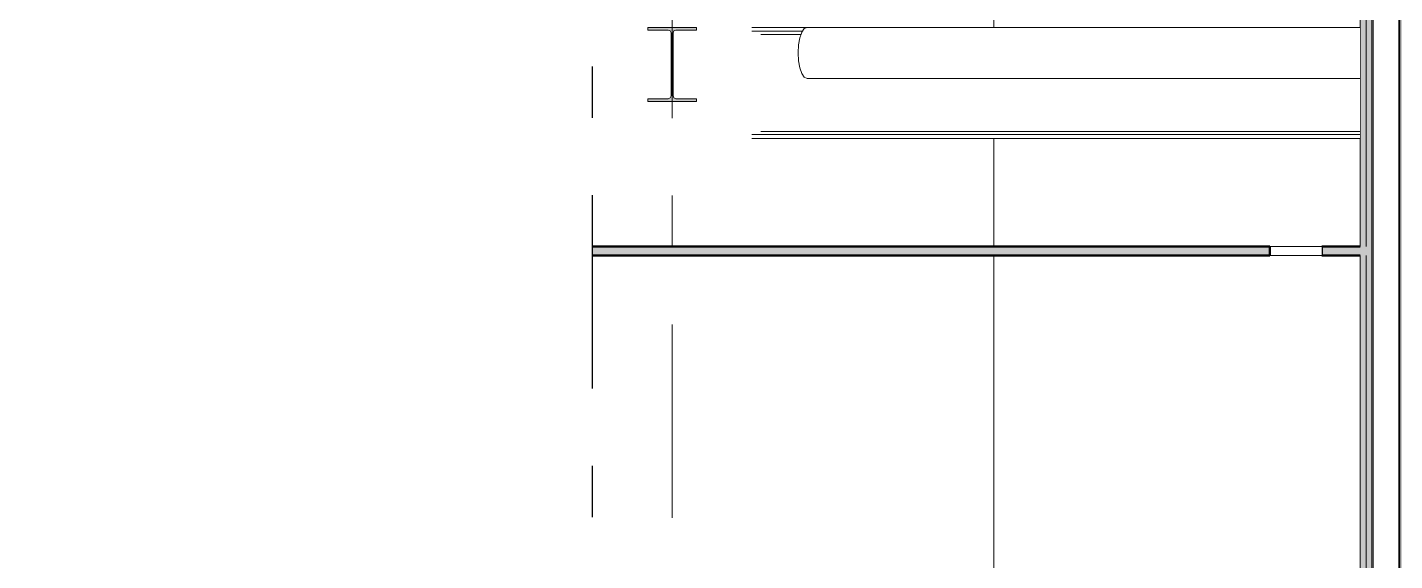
# Model space of a CAD drawing. Header units: millimetres. Extents: x -48147 to 1428745, y -495156 to 18123.
# Drawn here: x 1366710 to 1370450, y -475609 to -474149 of the extents above; entities that cross this region are included whole.
import ezdxf
from ezdxf.enums import TextEntityAlignment as Align

# ---------------------------------------------------------------- set-up
doc = ezdxf.new("R2010")
doc.units = ezdxf.units.MM
doc.header["$MEASUREMENT"] = 0
doc.linetypes.add('Double Dashed', pattern=[1093.611073, 529.166651, -211.666656, 141.111112, -211.666656])
doc.linetypes.add('Wipeout_Contour', pattern=[1000, 0, -1000])
for name, color, linetype in [('A-95-P_Drawing', 7, 'Continuous'), ('New_A-15-MG_Structural_Grid_Phase_2', 7, 'Continuous'), ('New_A-20-M_Ceiling', 7, 'Continuous'), ('New_A-25-M_Wall_Ext', 7, 'Continuous'), ('New_A-25-M_Wall_Int', 7, 'Continuous'), ('S-280-M_STRUCT_FRAME.IFC Import', 7, 'Continuous')]:
    doc.layers.add(name, color=color, linetype=linetype)
for name, color, linetype, lineweight in [('A-95-P_Drawing_Pen_No__194', 7, 'Continuous', 25), ('New_A-20-M_Ceiling_Pen_No__89', 8, 'Continuous', 20), ('New_A-25-M_Wall_Ext_Pen_No__1', 7, 'Continuous', 13), ('New_A-25-M_Wall_Int_Pen_No__1', 7, 'Continuous', 13), ('New_A-25-M_Wall_Int_Pen_No__87', 8, 'Continuous', 20), ('S-280-M_STRUCT_FRAME.IFC Import_Pen_No__1', 7, 'Continuous', 13), ('S-280-M_STRUCT_FRAME.IFC Import_Pen_No__160', 5, 'Continuous', 200), ('S-280-M_STRUCT_FRAME.IFC Import_Pen_No__90', 8, 'Continuous', 20)]:
    doc.layers.add(name, color=color, linetype=linetype, lineweight=lineweight)
for name, color, linetype, lineweight, true_color in [('New_A-15-MG_Structural_Grid_Phase_2_Pen_No__222', 7, 'Continuous', 13, 0x65af33), ('New_A-20-M_Ceiling_Pen_No__107', 7, 'Continuous', 15, 0xa6a6a6), ('New_A-20-M_Ceiling_Pen_No__29', 7, 'Continuous', 50, 0x2a2a2a), ('New_A-25-M_Wall_Ext_Pen_No__107', 7, 'Continuous', 15, 0xa6a6a6), ('New_A-25-M_Wall_Int_Pen_No__107', 7, 'Continuous', 15, 0xa6a6a6)]:
    doc.layers.add(name, color=color, linetype=linetype, lineweight=lineweight, true_color=true_color)
doc.styles.add('GENERATED_STYLE_2', font='')
doc.styles.get('GENERATED_STYLE_2').set_extended_font_data('Swis721 BT')

# ---------------------------------------------------------------- blocks, each defined once
blk = doc.blocks.new('Section Elem_29_2', base_point=(1341556.5, -489899))
at = {"color": 254, "linetype": 'Wipeout_Contour', "lineweight": 0, "ltscale": 20298232.91475877}
blk.add_wipeout([(1369353.4, -474149), (1370355.6, -474149), (1370355.6, -474025.1), (1370330.5, -474025.4), (1370328.3, -474024.5), (1370327.3, -474022.3), (1370327.1, -474004.5), (1370328.7, -474004.4), (1370328.9, -474022.2), (1370329.4, -474023.4), (1370330.5, -474023.8), (1370355.6, -474023.5), (1370355.6, -473883.1), (1369353.4, -473895.7)], dxfattribs=at).dxf.layer = 'New_A-25-M_Wall_Int'
at = {"color": 254, "linetype": 'Wipeout_Contour', "lineweight": 0, "ltscale": 11579072.75312794}
blk.add_wipeout([(1367170.9, -474453.4), (1367170.9, -474672.2), (1367281.8, -474672.2), (1367281.8, -474693.5), (1367170.9, -474693.5), (1367170.9, -474749), (1367760.4, -474749), (1367760.4, -474453.4)], dxfattribs=at).dxf.layer = 'New_A-25-M_Wall_Int'
at = {"color": 254, "linetype": 'Wipeout_Contour', "lineweight": 0, "ltscale": 5798962.299653733}
blk.add_wipeout([(1370355.6, -474453.4), (1369353.4, -474453.4), (1369353.4, -474749), (1370355.6, -474749)], dxfattribs=at).dxf.layer = 'New_A-25-M_Wall_Int'
at = {"color": 254, "linetype": 'Wipeout_Contour', "lineweight": 0, "ltscale": 8687346.161353596}
blk.add_wipeout([(1367170.9, -477749), (1367239.5, -477749), (1367239.5, -475649), (1367760.4, -475649), (1367760.4, -474774), (1367170.9, -474774)], dxfattribs=at).dxf.layer = 'New_A-25-M_Wall_Int'
at = {"color": 254, "linetype": 'Wipeout_Contour', "lineweight": 0, "ltscale": 8701515.655438898}
blk.add_wipeout([(1370355.6, -474774), (1369353.4, -474774), (1369353.4, -477749), (1369963.3, -477749), (1369963.3, -475649), (1370355.6, -475649)], dxfattribs=at).dxf.layer = 'New_A-25-M_Wall_Int'
blk = doc.blocks.new('Section Elem_41_2', base_point=(1341556.5, -489899))
at = {"layer": 'New_A-25-M_Wall_Int_Pen_No__107', "linetype": 'Continuous'}
for points in [[(1370355.6, -473883.1), (1370355.6, -474749), (1370372, -474749), (1370372, -473882.9)], [(1370372, -474774), (1370355.6, -474774), (1370355.6, -477749), (1370372, -477749)]]:
    blk.add_hatch(color=256, dxfattribs=at).paths.add_polyline_path(points)
at = {"layer": 'New_A-25-M_Wall_Int_Pen_No__107', "linetype": 'Continuous', "lineweight": 0, "true_color": 0x535353}
blk.add_hatch(color=251, dxfattribs=at).paths.add_polyline_path([(1370461.4, -477749), (1370464.7, -477749), (1370464.7, -473881.7), (1370461.4, -473881.8)])
at = {"layer": 'New_A-25-M_Wall_Int_Pen_No__1', "linetype": 'Continuous'}
for p, q in [((1370355.6, -473883.1), (1370355.6, -474749)), ((1370372, -473882.9), (1370372, -474749)), ((1370355.6, -474774), (1370355.6, -477749)), ((1370372, -474774), (1370372, -477749))]:
    blk.add_line(p, q, dxfattribs=at)
at = {"color": 254, "linetype": 'Wipeout_Contour', "lineweight": 0, "ltscale": 47879649.67963446}
blk.add_wipeout([(1371536, -473868.3), (1370497.4, -473881.3), (1370497.4, -474749), (1371536, -474749), (1371536, -474453.4), (1371286.7, -474453.4), (1371286.7, -474442.7), (1371308.1, -474442.7), (1371310.9, -474440), (1371312, -474433.8), (1371312, -474288.7), (1370915.6, -474288.7), (1370907, -474285.2), (1370899.2, -474275.3), (1370893.1, -474259.9), (1370889.1, -474240.4), (1370887.7, -474218.8), (1370889.1, -474197.2), (1370893.1, -474177.7), (1370899.2, -474162.3), (1370907, -474152.4), (1370915.6, -474149), (1371536, -474149), (1371536, -474010.3), (1371530.4, -474010.3), (1371528.2, -474009.4), (1371527.2, -474007.2), (1371527, -473989.4), (1371528.6, -473989.4), (1371528.8, -474007.2), (1371529.3, -474008.3), (1371530.4, -474008.7), (1371536, -474008.7)], dxfattribs=at).dxf.layer = 'New_A-25-M_Wall_Int'
at = {"color": 254, "linetype": 'Wipeout_Contour', "lineweight": 0, "ltscale": 5805533.567219711}
blk.add_wipeout([(1370497.4, -477749), (1371536, -477749), (1371536, -474774), (1370497.4, -474774)], dxfattribs=at).dxf.layer = 'New_A-25-M_Wall_Int'
at = {"layer": 'New_A-25-M_Wall_Int_Pen_No__107', "linetype": 'Continuous'}
for points in [[(1370464.7, -477749), (1370481, -477749), (1370481, -474774), (1370481, -474749), (1370481, -473881.5), (1370464.7, -473881.7)], [(1370481, -474749), (1370497.4, -474749), (1370497.4, -473881.3), (1370481, -473881.5)], [(1370481, -477749), (1370497.4, -477749), (1370497.4, -474774), (1370481, -474774)]]:
    blk.add_hatch(color=256, dxfattribs=at).paths.add_polyline_path(points)
at = {"layer": 'New_A-25-M_Wall_Int_Pen_No__1', "linetype": 'Continuous'}
for p, q in [((1370481, -473881.5), (1370481, -474749)), ((1370497.4, -473881.3), (1370497.4, -474749)), ((1370481, -474774), (1370481, -477749)), ((1370497.4, -474774), (1370497.4, -477749))]:
    blk.add_line(p, q, dxfattribs=at)
at = {"layer": 'New_A-25-M_Wall_Int_Pen_No__87', "linetype": 'Continuous'}
for p, q in [((1371536, -474008.7), (1371536, -473868.3)), ((1371536, -474149), (1371536, -474010.3)), ((1371536, -474749), (1371536, -474453.4)), ((1371536, -477749), (1371536, -474774))]:
    blk.add_line(p, q, dxfattribs=at)
at = {"color": 254, "linetype": 'Wipeout_Contour', "lineweight": 0, "ltscale": 5802720.142607223}
blk.add_wipeout([(1370391.6, -477749), (1370461.4, -477749), (1370461.4, -473881.8), (1370391.6, -473882.6)], dxfattribs=at).dxf.layer = 'New_A-25-M_Wall_Int'
at = {"layer": 'New_A-25-M_Wall_Int_Pen_No__107', "linetype": 'Continuous'}
blk.add_hatch(color=256, dxfattribs=at).paths.add_polyline_path([(1370372, -474749), (1370372, -474774), (1370372, -477749), (1370388.3, -477749), (1370388.3, -473882.7), (1370372, -473882.9)])
at = {"layer": 'New_A-25-M_Wall_Int_Pen_No__107', "linetype": 'Continuous', "lineweight": 0, "true_color": 0x535353}
blk.add_hatch(color=251, dxfattribs=at).paths.add_polyline_path([(1370388.3, -477749), (1370391.6, -477749), (1370391.6, -473882.6), (1370388.3, -473882.7)])
at = {"layer": 'New_A-25-M_Wall_Int_Pen_No__1', "linetype": 'Continuous'}
for p, q in [((1370388.3, -473882.7), (1370388.3, -477749)), ((1370391.6, -473882.6), (1370391.6, -477749)), ((1370461.4, -473881.8), (1370461.4, -477749)), ((1370464.7, -473881.7), (1370464.7, -477749))]:
    blk.add_line(p, q, dxfattribs=at)
blk = doc.blocks.new('Section Elem_65_2', base_point=(1341556.5, -489899))
at = {"color": 254, "linetype": 'Wipeout_Contour', "lineweight": 0, "ltscale": 24598714.75297723}
blk.add_wipeout([(1366998.4, -473923.5), (1366998.4, -474149), (1367170.9, -474149), (1367170.9, -474065.1), (1367150.8, -474065.4), (1367148.5, -474064.5), (1367147.6, -474062.2), (1367147.3, -474044.4), (1367148.9, -474044.4), (1367149.2, -474062.2), (1367149.6, -474063.3), (1367150.8, -474063.8), (1367170.9, -474063.5), (1367170.9, -473925.1), (1367136.4, -473925.5), (1367136.4, -473923.5), (1367138.5, -473923.5)], dxfattribs=at).dxf.layer = 'New_A-25-M_Wall_Int'
at = {"color": 254, "linetype": 'Wipeout_Contour', "lineweight": 0, "ltscale": 8682736.144147893}
blk.add_wipeout([(1367032, -474659.5), (1367041.3, -474668.4), (1367063.8, -474672.2), (1367170.9, -474672.2), (1367170.9, -474453.4), (1367032, -474453.4)], dxfattribs=at).dxf.layer = 'New_A-25-M_Wall_Int'
at = {"color": 254, "linetype": 'Wipeout_Contour', "lineweight": 0, "ltscale": 5788651.754803092}
blk.add_wipeout([(1366998.4, -474693.5), (1366998.4, -474749), (1367170.9, -474749), (1367170.9, -474693.5)], dxfattribs=at).dxf.layer = 'New_A-25-M_Wall_Int'
at = {"color": 254, "linetype": 'Wipeout_Contour', "lineweight": 0, "ltscale": 5790678.433675976}
blk.add_wipeout([(1366998.4, -477749), (1367170.9, -477749), (1367170.9, -474774), (1366998.4, -474774)], dxfattribs=at).dxf.layer = 'New_A-25-M_Wall_Int'
at = {"layer": 'New_A-25-M_Wall_Int_Pen_No__87', "linetype": 'Continuous'}
for p, q in [((1367170.9, -474065.1), (1367170.9, -474149)), ((1367170.9, -474453.4), (1367170.9, -474672.2)), ((1367170.9, -474693.5), (1367170.9, -474749)), ((1367170.9, -474774), (1367170.9, -477749))]:
    blk.add_line(p, q, dxfattribs=at)
blk = doc.blocks.new('Section Elem_66_2', base_point=(1341556.5, -489899))
at = {"layer": 'New_A-25-M_Wall_Int_Pen_No__107', "linetype": 'Continuous'}
for points in [[(1367760.4, -473915.7), (1367760.4, -474749), (1367776.7, -474749), (1367776.7, -473915.5)], [(1367885.8, -474749), (1367902.1, -474749), (1367902.1, -473913.9), (1367885.8, -473914.1)], [(1367776.7, -474774), (1367760.4, -474774), (1367760.4, -477749), (1367776.7, -477749)]]:
    blk.add_hatch(color=256, dxfattribs=at).paths.add_polyline_path(points)
at = {"layer": 'New_A-25-M_Wall_Int_Pen_No__107', "linetype": 'Continuous', "lineweight": 0, "true_color": 0x535353}
blk.add_hatch(color=251, dxfattribs=at).paths.add_polyline_path([(1367866.1, -477749), (1367869.4, -477749), (1367869.4, -473914.3), (1367866.1, -473914.4)])
at = {"layer": 'New_A-25-M_Wall_Int_Pen_No__1', "linetype": 'Continuous'}
for p, q in [((1367760.4, -473915.7), (1367760.4, -474749)), ((1367776.7, -473915.5), (1367776.7, -474749)), ((1367885.8, -473914.1), (1367885.8, -474749)), ((1367902.1, -473913.9), (1367902.1, -474749)), ((1367760.4, -474774), (1367760.4, -477749)), ((1367776.7, -474774), (1367776.7, -477749))]:
    blk.add_line(p, q, dxfattribs=at)
at = {"layer": 'New_A-25-M_Wall_Int_Pen_No__87', "linetype": 'Continuous'}
for p, q in [((1369353.4, -474149), (1369353.4, -473895.7)), ((1369353.4, -474749), (1369353.4, -474453.4))]:
    blk.add_line(p, q, dxfattribs=at)
at = {"color": 254, "linetype": 'Wipeout_Contour', "lineweight": 0, "ltscale": 5796507.928643919}
blk.add_wipeout([(1367902.1, -477749), (1369353.4, -477749), (1369353.4, -474774), (1367902.1, -474774)], dxfattribs=at).dxf.layer = 'New_A-25-M_Wall_Int'
at = {"layer": 'New_A-25-M_Wall_Int_Pen_No__107', "linetype": 'Continuous'}
for points in [[(1367869.4, -477749), (1367885.8, -477749), (1367885.8, -474774), (1367885.8, -474749), (1367885.8, -473914.1), (1367869.4, -473914.3)], [(1367885.8, -477749), (1367902.1, -477749), (1367902.1, -474774), (1367885.8, -474774)]]:
    blk.add_hatch(color=256, dxfattribs=at).paths.add_polyline_path(points)
at = {"layer": 'New_A-25-M_Wall_Int_Pen_No__1', "linetype": 'Continuous'}
for p, q in [((1367885.8, -474774), (1367885.8, -477749)), ((1367902.1, -474774), (1367902.1, -477749))]:
    blk.add_line(p, q, dxfattribs=at)
at = {"layer": 'New_A-25-M_Wall_Int_Pen_No__87', "linetype": 'Continuous'}
blk.add_line((1369353.4, -477749), (1369353.4, -474774), dxfattribs=at)
at = {"color": 254, "linetype": 'Wipeout_Contour', "lineweight": 0, "ltscale": 5792935.77781093}
blk.add_wipeout([(1367796.3, -477749), (1367866.1, -477749), (1367866.1, -473914.4), (1367796.3, -473915.2)], dxfattribs=at).dxf.layer = 'New_A-25-M_Wall_Int'
at = {"layer": 'New_A-25-M_Wall_Int_Pen_No__107', "linetype": 'Continuous'}
blk.add_hatch(color=256, dxfattribs=at).paths.add_polyline_path([(1367776.7, -474749), (1367776.7, -474774), (1367776.7, -477749), (1367793.1, -477749), (1367793.1, -473915.3), (1367776.7, -473915.5)])
at = {"layer": 'New_A-25-M_Wall_Int_Pen_No__107', "linetype": 'Continuous', "lineweight": 0, "true_color": 0x535353}
blk.add_hatch(color=251, dxfattribs=at).paths.add_polyline_path([(1367793.1, -477749), (1367796.3, -477749), (1367796.3, -473915.2), (1367793.1, -473915.3)])
at = {"layer": 'New_A-25-M_Wall_Int_Pen_No__1', "linetype": 'Continuous'}
for p, q in [((1367793.1, -473915.3), (1367793.1, -477749)), ((1367796.3, -473915.2), (1367796.3, -477749)), ((1367866.1, -473914.4), (1367866.1, -477749)), ((1367869.4, -473914.3), (1367869.4, -477749))]:
    blk.add_line(p, q, dxfattribs=at)
blk = doc.blocks.new('Section Elem_83_2', base_point=(1341556.5, -489899))
at = {"color": 254, "linetype": 'Wipeout_Contour', "lineweight": 0, "ltscale": 5787995.213882172}
blk.add_wipeout([(1366592.1, -477749), (1366953.2, -477749), (1366953.2, -472476), (1366592.1, -472476)], dxfattribs=at).dxf.layer = 'New_A-25-M_Wall_Ext'
at = {"layer": 'New_A-25-M_Wall_Ext_Pen_No__107', "linetype": 'Continuous', "lineweight": 0, "true_color": 0x535353}
blk.add_hatch(color=251, dxfattribs=at).paths.add_polyline_path([(1366953.2, -477749), (1366960.7, -477749), (1366960.7, -472476), (1366953.2, -472476)])
at = {"color": 254, "linetype": 'Wipeout_Contour', "lineweight": 0, "ltscale": 5788776.910106101}
blk.add_wipeout([(1366960.7, -477749), (1366998.4, -477749), (1366998.4, -472476), (1366960.7, -472476)], dxfattribs=at).dxf.layer = 'New_A-25-M_Wall_Ext'
at = {"layer": 'New_A-25-M_Wall_Ext_Pen_No__107', "linetype": 'Continuous'}
h = blk.add_hatch(dxfattribs=at)
h.set_pattern_fill('Plaster_0002', color=256, style=0, pattern_type=2)
h.set_pattern_definition([(270, (1341556.51, -489898.95), (173.2051, 0), [0, -100]), (270, (1341643.12, -489948.95), (173.2051, 0), [0, -100])])
h.paths.add_polyline_path([(1366960.7, -477749), (1366998.4, -477749), (1366998.4, -472476), (1366960.7, -472476)])
at = {"layer": 'New_A-25-M_Wall_Ext_Pen_No__1', "linetype": 'Continuous'}
for p, q in [((1366953.2, -472476), (1366953.2, -477749)), ((1366960.7, -472476), (1366960.7, -477749)), ((1366998.4, -472476), (1366998.4, -477749))]:
    blk.add_line(p, q, dxfattribs=at)
blk = doc.blocks.new('Section Elem_268_2', base_point=(1341556.5, -489899))
at = {"layer": 'New_A-20-M_Ceiling_Pen_No__107', "linetype": 'Continuous'}
blk.add_hatch(color=256, dxfattribs=at).paths.add_polyline_path([(1370251, -474749), (1370251, -474774), (1370372, -474774), (1370372, -474749)])
at = {"layer": 'New_A-20-M_Ceiling_Pen_No__29', "linetype": 'Continuous'}
for p, q in [((1370251, -474749), (1370251, -474774)), ((1370355.6, -474749), (1370251, -474749)), ((1370355.6, -474774), (1370251, -474774))]:
    blk.add_line(p, q, dxfattribs=at)
at = {"color": 254, "linetype": 'Wipeout_Contour', "lineweight": 0, "ltscale": 5810091.098316605}
blk.add_wipeout([(1372672.3, -474774), (1372814.1, -474774), (1372814.1, -474749), (1372672.3, -474749)], dxfattribs=at).dxf.layer = 'New_A-20-M_Ceiling'
at = {"layer": 'New_A-20-M_Ceiling_Pen_No__107', "linetype": 'Continuous'}
blk.add_hatch(color=256, dxfattribs=at).paths.add_polyline_path([(1370481, -474774), (1372672.3, -474774), (1372672.3, -474749), (1370481, -474749)])
at = {"layer": 'New_A-20-M_Ceiling_Pen_No__29', "linetype": 'Continuous'}
for p, q in [((1372672.3, -474749), (1370497.4, -474749)), ((1372672.3, -474749), (1372672.3, -474774)), ((1372672.3, -474774), (1370497.4, -474774))]:
    blk.add_line(p, q, dxfattribs=at)
at = {"layer": 'New_A-20-M_Ceiling_Pen_No__89', "linetype": 'Continuous'}
for p, q in [((1372672.3, -474749), (1372814.1, -474749)), ((1372672.3, -474774), (1372814.1, -474774))]:
    blk.add_line(p, q, dxfattribs=at)
blk = doc.blocks.new('Section Elem_269_2', base_point=(1341556.5, -489899))
at = {"layer": 'New_A-20-M_Ceiling_Pen_No__107', "linetype": 'Continuous'}
blk.add_hatch(color=256, dxfattribs=at).paths.add_polyline_path([(1367712.1, -474749), (1367712.1, -474774), (1367776.7, -474774), (1367776.7, -474749)])
at = {"layer": 'New_A-20-M_Ceiling_Pen_No__29', "linetype": 'Continuous'}
for p, q in [((1367712.1, -474749), (1367712.1, -474774)), ((1367760.4, -474749), (1367712.1, -474749)), ((1367760.4, -474774), (1367712.1, -474774))]:
    blk.add_line(p, q, dxfattribs=at)
at = {"color": 254, "linetype": 'Wipeout_Contour', "lineweight": 0, "ltscale": 5800402.604842373}
blk.add_wipeout([(1370109.2, -474774), (1370251, -474774), (1370251, -474749), (1370109.2, -474749)], dxfattribs=at).dxf.layer = 'New_A-20-M_Ceiling'
at = {"layer": 'New_A-20-M_Ceiling_Pen_No__107', "linetype": 'Continuous'}
blk.add_hatch(color=256, dxfattribs=at).paths.add_polyline_path([(1367885.8, -474774), (1370109.2, -474774), (1370109.2, -474749), (1367885.8, -474749)])
at = {"layer": 'New_A-20-M_Ceiling_Pen_No__29', "linetype": 'Continuous'}
for p, q in [((1370109.2, -474749), (1367902.1, -474749)), ((1370109.2, -474749), (1370109.2, -474774)), ((1370109.2, -474774), (1367902.1, -474774))]:
    blk.add_line(p, q, dxfattribs=at)
at = {"layer": 'New_A-20-M_Ceiling_Pen_No__89', "linetype": 'Continuous'}
for p, q in [((1370109.2, -474749), (1370251, -474749)), ((1370109.2, -474774), (1370251, -474774))]:
    blk.add_line(p, q, dxfattribs=at)
blk = doc.blocks.new('Section Elem_270_2', base_point=(1341556.5, -489899))
at = {"color": 254, "linetype": 'Wipeout_Contour', "lineweight": 0, "ltscale": 5788687.197101556}
blk.add_wipeout([(1366998.4, -474774), (1367161.7, -474774), (1367161.7, -474749), (1366998.4, -474749)], dxfattribs=at).dxf.layer = 'New_A-20-M_Ceiling'
at = {"color": 254, "linetype": 'Wipeout_Contour', "lineweight": 0, "ltscale": 5790807.734561831}
blk.add_wipeout([(1367712.1, -474749), (1367570.3, -474749), (1367570.3, -474774), (1367712.1, -474774)], dxfattribs=at).dxf.layer = 'New_A-20-M_Ceiling'
at = {"layer": 'New_A-20-M_Ceiling_Pen_No__107', "linetype": 'Continuous'}
blk.add_hatch(color=256, dxfattribs=at).paths.add_polyline_path([(1367161.7, -474749), (1367161.7, -474774), (1367570.3, -474774), (1367570.3, -474749)])
at = {"layer": 'New_A-20-M_Ceiling_Pen_No__29', "linetype": 'Continuous'}
for p, q in [((1367161.7, -474749), (1367161.7, -474774)), ((1367570.3, -474749), (1367161.7, -474749)), ((1367570.3, -474749), (1367570.3, -474774)), ((1367570.3, -474774), (1367161.7, -474774))]:
    blk.add_line(p, q, dxfattribs=at)
at = {"layer": 'New_A-20-M_Ceiling_Pen_No__89', "linetype": 'Continuous'}
for p, q in [((1366998.4, -474749), (1367161.7, -474749)), ((1367570.3, -474749), (1367712.1, -474749)), ((1366998.4, -474774), (1367161.7, -474774)), ((1367570.3, -474774), (1367712.1, -474774))]:
    blk.add_line(p, q, dxfattribs=at)
blk = doc.blocks.new('Section Elem_446_2', base_point=(1341556.5, -489899))
at = {"color": 254, "linetype": 'Wipeout_Contour', "lineweight": 0, "ltscale": 7242885.528208504}
blk.add_wipeout([(1368691.5, -474159.7), (1368830.3, -474159.7), (1368835.3, -474152.4), (1368842.9, -474149), (1368691.5, -474149)], dxfattribs=at).dxf.layer = 'S-280-M_STRUCT_FRAME.IFC Import'
at = {"color": 254, "linetype": 'Wipeout_Contour', "lineweight": 0, "ltscale": 5797510.758109695}
blk.add_wipeout([(1370355.6, -474442.7), (1368691.5, -474442.7), (1368691.5, -474453.4), (1370355.6, -474453.4)], dxfattribs=at).dxf.layer = 'S-280-M_STRUCT_FRAME.IFC Import'
at = {"color": 254, "linetype": 'Wipeout_Contour', "lineweight": 0, "ltscale": 5794293.541121195}
blk.add_wipeout([(1368712.9, -474159.7), (1368715.6, -474162.3), (1368828.5, -474162.3), (1368830.3, -474159.7)], dxfattribs=at).dxf.layer = 'S-280-M_STRUCT_FRAME.IFC Import'
at = {"color": 254, "linetype": 'Wipeout_Contour', "lineweight": 0, "ltscale": 7242925.96372151}
blk.add_wipeout([(1368715.6, -474162.3), (1368716.7, -474168.6), (1368826.3, -474168.6), (1368828.4, -474162.3), (1368828.5, -474162.3)], dxfattribs=at).dxf.layer = 'S-280-M_STRUCT_FRAME.IFC Import'
at = {"layer": 'S-280-M_STRUCT_FRAME.IFC Import_Pen_No__90', "linetype": 'Continuous'}
blk.add_line((1368842.9, -474149), (1368691.4, -474149), dxfattribs=at)
at = {"color": 254, "linetype": 'Wipeout_Contour', "lineweight": 0, "ltscale": 18835249.34892152}
blk.add_wipeout([(1368716.7, -474168.6), (1368716.7, -474433.8), (1370355.6, -474433.8), (1370355.6, -474288.7), (1368842.9, -474288.7), (1368835.3, -474285.2), (1368828.4, -474275.3), (1368823, -474259.9), (1368819.5, -474240.4), (1368818.3, -474218.8), (1368819.5, -474197.2), (1368823, -474177.7), (1368826.3, -474168.6)], dxfattribs=at).dxf.layer = 'S-280-M_STRUCT_FRAME.IFC Import'
at = {"layer": 'S-280-M_STRUCT_FRAME.IFC Import_Pen_No__90', "linetype": 'Continuous'}
for p, q in [((1368830.3, -474159.7), (1368691.4, -474159.7)), ((1368826.3, -474168.6), (1368716.7, -474168.6))]:
    blk.add_line(p, q, dxfattribs=at)
at = {"color": 254, "linetype": 'Wipeout_Contour', "lineweight": 0, "ltscale": 5797542.928159962}
blk.add_wipeout([(1368716.7, -474433.8), (1368715.6, -474440), (1370355.6, -474440), (1370355.6, -474433.8)], dxfattribs=at).dxf.layer = 'S-280-M_STRUCT_FRAME.IFC Import'
at = {"color": 254, "linetype": 'Wipeout_Contour', "lineweight": 0, "ltscale": 5797545.097400576}
blk.add_wipeout([(1368715.6, -474440), (1368712.9, -474442.7), (1370355.6, -474442.7), (1370355.6, -474440)], dxfattribs=at).dxf.layer = 'S-280-M_STRUCT_FRAME.IFC Import'
at = {"layer": 'S-280-M_STRUCT_FRAME.IFC Import_Pen_No__90', "linetype": 'Continuous'}
for p, q in [((1370355.6, -474442.7), (1368691.4, -474442.7)), ((1370355.6, -474453.4), (1368691.4, -474453.4)), ((1370355.6, -474433.8), (1368716.7, -474433.8))]:
    blk.add_line(p, q, dxfattribs=at)
blk = doc.blocks.new('Section Elem_447_2', base_point=(1341556.5, -489899))
at = {"color": 254, "linetype": 'Wipeout_Contour', "lineweight": 0, "ltscale": 5789557.730311288}
blk.add_wipeout([(1367760.4, -474149), (1367281.8, -474149), (1367281.8, -474159.7), (1367760.4, -474159.7)], dxfattribs=at).dxf.layer = 'S-280-M_STRUCT_FRAME.IFC Import'
at = {"color": 254, "linetype": 'Wipeout_Contour', "lineweight": 0, "ltscale": 5789470.72757725}
blk.add_wipeout([(1367032, -474442.7), (1367032, -474453.4), (1367760.4, -474453.4), (1367760.4, -474442.7)], dxfattribs=at).dxf.layer = 'S-280-M_STRUCT_FRAME.IFC Import'
at = {"color": 254, "linetype": 'Wipeout_Contour', "lineweight": 0, "ltscale": 5789566.448748441}
blk.add_wipeout([(1367281.8, -474159.7), (1367281.8, -474162.3), (1367760.4, -474162.3), (1367760.4, -474159.7)], dxfattribs=at).dxf.layer = 'S-280-M_STRUCT_FRAME.IFC Import'
at = {"color": 254, "linetype": 'Wipeout_Contour', "lineweight": 0, "ltscale": 5789572.280043132}
blk.add_wipeout([(1367281.8, -474162.3), (1367281.8, -474168.6), (1367760.4, -474168.6), (1367760.4, -474162.3)], dxfattribs=at).dxf.layer = 'S-280-M_STRUCT_FRAME.IFC Import'
at = {"layer": 'S-280-M_STRUCT_FRAME.IFC Import_Pen_No__90', "linetype": 'Continuous'}
blk.add_line((1367281.8, -474149), (1367760.4, -474149), dxfattribs=at)
at = {"color": 254, "linetype": 'Wipeout_Contour', "lineweight": 0, "ltscale": 11577525.34532144}
blk.add_wipeout([(1367032, -474183), (1367032, -474433.8), (1367760.4, -474433.8), (1367760.4, -474168.6), (1367281.8, -474168.6), (1367281.8, -474170.3), (1367063.8, -474170.3), (1367041.3, -474174)], dxfattribs=at).dxf.layer = 'S-280-M_STRUCT_FRAME.IFC Import'
at = {"layer": 'S-280-M_STRUCT_FRAME.IFC Import_Pen_No__90', "linetype": 'Continuous'}
for p, q in [((1367281.8, -474159.7), (1367760.4, -474159.7)), ((1367281.8, -474168.6), (1367760.4, -474168.6))]:
    blk.add_line(p, q, dxfattribs=at)
at = {"color": 254, "linetype": 'Wipeout_Contour', "lineweight": 0, "ltscale": 5789456.168984341}
blk.add_wipeout([(1367032, -474433.8), (1367032, -474440), (1367760.4, -474440), (1367760.4, -474433.8)], dxfattribs=at).dxf.layer = 'S-280-M_STRUCT_FRAME.IFC Import'
at = {"color": 254, "linetype": 'Wipeout_Contour', "lineweight": 0, "ltscale": 5789462.003799487}
blk.add_wipeout([(1367032, -474440), (1367032, -474442.7), (1367760.4, -474442.7), (1367760.4, -474440)], dxfattribs=at).dxf.layer = 'S-280-M_STRUCT_FRAME.IFC Import'
at = {"layer": 'S-280-M_STRUCT_FRAME.IFC Import_Pen_No__90', "linetype": 'Continuous'}
for p, q in [((1367032, -474433.8), (1367760.4, -474433.8)), ((1367032, -474442.7), (1367760.4, -474442.7)), ((1367032, -474453.4), (1367760.4, -474453.4))]:
    blk.add_line(p, q, dxfattribs=at)
blk = doc.blocks.new('Section Elem_450_2', base_point=(1341556.5, -489899))
at = {"layer": 'S-280-M_STRUCT_FRAME.IFC Import_Pen_No__160', "linetype": 'Continuous', "lineweight": 0, "true_color": 0x00007f}
blk.add_hatch(color=176, dxfattribs=at).paths.add_polyline_path([(1368406.8, -474352.2), (1368540, -474352.2), (1368540, -474344.4), (1368483.9, -474344.4), (1368478.5, -474342.1), (1368476.3, -474336.8), (1368476.3, -474164.4), (1368478.5, -474159), (1368483.9, -474156.8), (1368540, -474156.8), (1368540, -474149), (1368406.8, -474149), (1368406.8, -474156.8), (1368463, -474156.8), (1368468.4, -474159), (1368470.6, -474164.4), (1368470.6, -474336.8), (1368468.4, -474342.1), (1368463, -474344.4), (1368406.8, -474344.4)])
at = {"layer": 'S-280-M_STRUCT_FRAME.IFC Import_Pen_No__1', "linetype": 'Continuous'}
for p, q in [((1368406.8, -474149), (1368406.8, -474156.8)), ((1368540, -474149), (1368406.8, -474149)), ((1368540, -474149), (1368540, -474156.8)), ((1368406.8, -474344.4), (1368406.8, -474352.2)), ((1368540, -474352.2), (1368406.8, -474352.2)), ((1368540, -474344.4), (1368540, -474352.2))]:
    blk.add_line(p, q, dxfattribs=at)
at = {"layer": 'S-280-M_STRUCT_FRAME.IFC Import_Pen_No__1', "linetype": 'Continuous', "flags": 128}
for points in [[(1368468.4, -474159), (1368463, -474156.8), (1368406.8, -474156.8)], [(1368468.4, -474159), (1368470.6, -474164.4), (1368470.6, -474336.8), (1368468.4, -474342.1)], [(1368478.5, -474159), (1368476.3, -474164.4), (1368476.3, -474336.8), (1368478.5, -474342.1)], [(1368540, -474156.8), (1368483.9, -474156.8), (1368478.5, -474159)], [(1368468.4, -474342.1), (1368463, -474344.4), (1368406.8, -474344.4)], [(1368478.5, -474342.1), (1368483.9, -474344.4), (1368540, -474344.4)]]:
    blk.add_lwpolyline(points, dxfattribs=at)
blk = doc.blocks.new('Section Elem_456_2', base_point=(1341556.5, -489899))
at = {"color": 254, "linetype": 'Wipeout_Contour', "lineweight": 0, "ltscale": 5797400.499338044}
blk.add_wipeout([(1368835.3, -474152.4), (1370355.6, -474152.4), (1370355.6, -474149), (1368842.9, -474149)], dxfattribs=at).dxf.layer = 'S-280-M_STRUCT_FRAME.IFC Import'
at = {"color": 254, "linetype": 'Wipeout_Contour', "lineweight": 0, "ltscale": 5797578.858386042}
blk.add_wipeout([(1368835.3, -474285.2), (1368842.9, -474288.7), (1370355.6, -474288.7), (1370355.6, -474285.2)], dxfattribs=at).dxf.layer = 'S-280-M_STRUCT_FRAME.IFC Import'
at = {"color": 254, "linetype": 'Wipeout_Contour', "lineweight": 0, "ltscale": 5797395.614467205}
blk.add_wipeout([(1368828.4, -474162.3), (1370355.6, -474162.3), (1370355.6, -474152.4), (1368835.3, -474152.4)], dxfattribs=at).dxf.layer = 'S-280-M_STRUCT_FRAME.IFC Import'
at = {"color": 254, "linetype": 'Wipeout_Contour', "lineweight": 0, "ltscale": 5797556.514870191}
blk.add_wipeout([(1370355.6, -474275.3), (1368828.4, -474275.3), (1368835.3, -474285.2), (1370355.6, -474285.2)], dxfattribs=at).dxf.layer = 'S-280-M_STRUCT_FRAME.IFC Import'
at = {"color": 254, "linetype": 'Wipeout_Contour', "lineweight": 0, "ltscale": 5797400.637729852}
blk.add_wipeout([(1368828.4, -474162.3), (1368823, -474177.7), (1370355.6, -474177.7), (1370355.6, -474162.3)], dxfattribs=at).dxf.layer = 'S-280-M_STRUCT_FRAME.IFC Import'
at = {"layer": 'S-280-M_STRUCT_FRAME.IFC Import_Pen_No__90', "linetype": 'Continuous'}
for q in [(1368835.3, -474152.4), (1370355.6, -474149)]:
    blk.add_line((1368842.9, -474149), q, dxfattribs=at)
at = {"color": 254, "linetype": 'Wipeout_Contour', "lineweight": 0, "ltscale": 5797415.07788954}
blk.add_wipeout([(1368823, -474177.7), (1368819.5, -474197.2), (1370355.6, -474197.2), (1370355.6, -474177.7)], dxfattribs=at).dxf.layer = 'S-280-M_STRUCT_FRAME.IFC Import'
at = {"layer": 'S-280-M_STRUCT_FRAME.IFC Import_Pen_No__90', "linetype": 'Continuous'}
for p, q in [((1368835.3, -474152.4), (1368828.4, -474162.3)), ((1368828.4, -474162.3), (1368823, -474177.7))]:
    blk.add_line(p, q, dxfattribs=at)
at = {"color": 254, "linetype": 'Wipeout_Contour', "lineweight": 0, "ltscale": 5797437.521765959}
blk.add_wipeout([(1368819.5, -474197.2), (1368818.3, -474218.8), (1370355.6, -474218.8), (1370355.6, -474197.2)], dxfattribs=at).dxf.layer = 'S-280-M_STRUCT_FRAME.IFC Import'
at = {"layer": 'S-280-M_STRUCT_FRAME.IFC Import_Pen_No__90', "linetype": 'Continuous'}
blk.add_line((1368823, -474177.7), (1368819.5, -474197.2), dxfattribs=at)
at = {"color": 254, "linetype": 'Wipeout_Contour', "lineweight": 0, "ltscale": 5797465.771259449}
blk.add_wipeout([(1370355.6, -474218.8), (1368818.3, -474218.8), (1368819.5, -474240.4), (1370355.6, -474240.4)], dxfattribs=at).dxf.layer = 'S-280-M_STRUCT_FRAME.IFC Import'
at = {"layer": 'S-280-M_STRUCT_FRAME.IFC Import_Pen_No__90', "linetype": 'Continuous'}
blk.add_line((1368819.5, -474197.2), (1368818.3, -474218.8), dxfattribs=at)
at = {"color": 254, "linetype": 'Wipeout_Contour', "lineweight": 0, "ltscale": 5797497.060964107}
blk.add_wipeout([(1370355.6, -474240.4), (1368819.5, -474240.4), (1368823, -474259.9), (1370355.6, -474259.9)], dxfattribs=at).dxf.layer = 'S-280-M_STRUCT_FRAME.IFC Import'
at = {"layer": 'S-280-M_STRUCT_FRAME.IFC Import_Pen_No__90', "linetype": 'Continuous'}
blk.add_line((1368818.3, -474218.8), (1368819.5, -474240.4), dxfattribs=at)
at = {"color": 254, "linetype": 'Wipeout_Contour', "lineweight": 0, "ltscale": 5797528.329253681}
blk.add_wipeout([(1370355.6, -474259.9), (1368823, -474259.9), (1368828.4, -474275.3), (1370355.6, -474275.3)], dxfattribs=at).dxf.layer = 'S-280-M_STRUCT_FRAME.IFC Import'
at = {"layer": 'S-280-M_STRUCT_FRAME.IFC Import_Pen_No__90', "linetype": 'Continuous'}
for p, q in [((1368819.5, -474240.4), (1368823, -474259.9)), ((1368823, -474259.9), (1368828.4, -474275.3)), ((1368828.4, -474275.3), (1368835.3, -474285.2)), ((1368835.3, -474285.2), (1368842.9, -474288.7)), ((1368842.9, -474288.7), (1370355.6, -474288.7))]:
    blk.add_line(p, q, dxfattribs=at)
blk = doc.blocks.new('Section Elem_459_2', base_point=(1341556.5, -489899))
at = {"layer": 'S-280-M_STRUCT_FRAME.IFC Import_Pen_No__1', "linetype": 'Continuous'}
for p, q in [((1366750.3, -474149), (1366750.3, -474170.3)), ((1367281.8, -474149), (1366750.3, -474149)), ((1367281.8, -474149), (1367281.8, -474170.3)), ((1367041.3, -474174), (1367032, -474183)), ((1367032, -474183), (1367032, -474659.5)), ((1366750.3, -474672.2), (1366750.3, -474693.5)), ((1367032, -474659.5), (1367041.3, -474668.4)), ((1367281.8, -474672.2), (1367281.8, -474693.5)), ((1367281.8, -474693.5), (1366750.3, -474693.5))]:
    blk.add_line(p, q, dxfattribs=at)
at = {"layer": 'S-280-M_STRUCT_FRAME.IFC Import_Pen_No__1', "linetype": 'Continuous', "flags": 128}
for points in [[(1367281.8, -474170.3), (1367063.8, -474170.3), (1367041.3, -474174)], [(1367041.3, -474668.4), (1367063.8, -474672.2), (1367281.8, -474672.2)]]:
    blk.add_lwpolyline(points, dxfattribs=at)
at = {"color": 254, "linetype": 'Wipeout_Contour', "lineweight": 0, "ltscale": 4340716.649784642}
blk.add_wipeout([(1366998.4, -474181.2), (1366998.4, -474183), (1367000.1, -474183)], dxfattribs=at).dxf.layer = 'S-280-M_STRUCT_FRAME.IFC Import'
at = {"color": 254, "linetype": 'Wipeout_Contour', "lineweight": 0, "ltscale": 5787935.671006985}
blk.add_wipeout([(1367000.1, -474183), (1366998.4, -474183), (1366998.4, -474659.5), (1367000.1, -474659.5)], dxfattribs=at).dxf.layer = 'S-280-M_STRUCT_FRAME.IFC Import'
at = {"layer": 'S-280-M_STRUCT_FRAME.IFC Import_Pen_No__1', "linetype": 'Continuous'}
blk.add_line((1366990.8, -474174), (1367000.1, -474183), dxfattribs=at)
at = {"layer": 'S-280-M_STRUCT_FRAME.IFC Import_Pen_No__1', "linetype": 'Continuous', "flags": 128}
blk.add_lwpolyline([(1366990.8, -474174), (1366968.3, -474170.3), (1366750.3, -474170.3)], dxfattribs=at)
at = {"layer": 'S-280-M_STRUCT_FRAME.IFC Import_Pen_No__90', "linetype": 'Continuous'}
blk.add_line((1367000.1, -474183), (1366998.4, -474183), dxfattribs=at)
at = {"color": 254, "linetype": 'Wipeout_Contour', "lineweight": 0, "ltscale": 4341186.128567997}
blk.add_wipeout([(1366998.4, -474661.2), (1367000.1, -474659.5), (1366998.4, -474659.5)], dxfattribs=at).dxf.layer = 'S-280-M_STRUCT_FRAME.IFC Import'
at = {"layer": 'S-280-M_STRUCT_FRAME.IFC Import_Pen_No__160', "linetype": 'Continuous', "lineweight": 0, "true_color": 0x00007f}
blk.add_hatch(color=176, dxfattribs=at).paths.add_polyline_path([(1366750.3, -474693.5), (1367281.8, -474693.5), (1367281.8, -474672.2), (1367063.8, -474672.2), (1367041.3, -474668.4), (1367032, -474659.5), (1367032, -474183), (1367041.3, -474174), (1367063.8, -474170.3), (1367281.8, -474170.3), (1367281.8, -474149), (1366750.3, -474149), (1366750.3, -474170.3), (1366968.3, -474170.3), (1366990.8, -474174), (1367000.1, -474183), (1367000.1, -474659.5), (1366990.8, -474668.4), (1366968.3, -474672.2), (1366750.3, -474672.2)])
at = {"layer": 'S-280-M_STRUCT_FRAME.IFC Import_Pen_No__1', "linetype": 'Continuous'}
for p, q in [((1367000.1, -474183), (1367000.1, -474659.5)), ((1367000.1, -474659.5), (1366990.8, -474668.4))]:
    blk.add_line(p, q, dxfattribs=at)
at = {"layer": 'S-280-M_STRUCT_FRAME.IFC Import_Pen_No__1', "linetype": 'Continuous', "flags": 128}
blk.add_lwpolyline([(1366990.8, -474668.4), (1366968.3, -474672.2), (1366750.3, -474672.2)], dxfattribs=at)
at = {"layer": 'S-280-M_STRUCT_FRAME.IFC Import_Pen_No__90', "linetype": 'Continuous'}
blk.add_line((1367000.1, -474659.5), (1366998.4, -474659.5), dxfattribs=at)
blk = doc.blocks.new('Standard grid marker[1]_2', base_point=(1368473.5, -468494.3))
at = {"layer": 'New_A-15-MG_Structural_Grid_Phase_2_Pen_No__222', "linetype": 'Double Dashed'}
blk.add_line((1368473.5, -469494.3), (1368473.5, -492899), dxfattribs=at)
at = {"layer": 'New_A-15-MG_Structural_Grid_Phase_2_Pen_No__222', "style": 'GENERATED_STYLE_2'}
for tag, p in [('AC_MarkerText_1_0', (1368473.5, -467950.9)), ('AC_MarkerText_1_1', (1368473.5, -494355.6))]:
    blk.add_attdef(tag, text='', height=350, rotation=360, dxfattribs=at).set_placement(p, align=Align.MIDDLE_CENTER)

msp = doc.modelspace()

# ---------------------------------------------------------------- block references
at = {"layer": 'New_A-25-M_Wall_Int'}
msp.add_blockref('Section Elem_29_2', (1341556.5, -489899), dxfattribs=at)

# ---------------------------------------------------------------- next in the draw order: block references
for name in ['Section Elem_65_2', 'Section Elem_41_2', 'Section Elem_66_2']:
    msp.add_blockref(name, (1341556.5, -489899), dxfattribs=at)

# ---------------------------------------------------------------- next in the draw order: block references
at = {"layer": 'New_A-20-M_Ceiling'}
msp.add_blockref('Section Elem_268_2', (1341556.5, -489899), dxfattribs=at)
at = {"layer": 'New_A-25-M_Wall_Ext'}
msp.add_blockref('Section Elem_83_2', (1341556.5, -489899), dxfattribs=at)
at = {"layer": 'S-280-M_STRUCT_FRAME.IFC Import'}
for name in ['Section Elem_447_2', 'Section Elem_450_2', 'Section Elem_446_2']:
    msp.add_blockref(name, (1341556.5, -489899), dxfattribs=at)

# ---------------------------------------------------------------- next in the draw order: block references
at = {"layer": 'New_A-20-M_Ceiling'}
msp.add_blockref('Section Elem_269_2', (1341556.5, -489899), dxfattribs=at)
at = {"layer": 'S-280-M_STRUCT_FRAME.IFC Import'}
for name in ['Section Elem_459_2', 'Section Elem_456_2']:
    msp.add_blockref(name, (1341556.5, -489899), dxfattribs=at)

# ---------------------------------------------------------------- next in the draw order: block references
at = {"layer": 'New_A-15-MG_Structural_Grid_Phase_2', "color": 8, "linetype": 'Continuous', "lineweight": 15}
msp.add_blockref('Standard grid marker[1]_2', (1368473.5, -468494.3), dxfattribs=at)
at = {"layer": 'New_A-20-M_Ceiling'}
msp.add_blockref('Section Elem_270_2', (1341556.5, -489899), dxfattribs=at)

# ---------------------------------------------------------------- next in the draw order: wipeouts: each hides what was drawn before it
at = {"color": 254, "linetype": 'Wipeout_Contour', "lineweight": 0, "ltscale": 5793469.608298897}
msp.add_wipeout([(1363595.1, -471613.5), (1368255.3, -471613.5), (1368255.3, -491563.4), (1363595.1, -491563.4)], dxfattribs=at).dxf.layer = 'A-95-P_Drawing'

# ---------------------------------------------------------------- next in the draw order: linework, layer by layer
at = {"layer": 'A-95-P_Drawing_Pen_No__194', "linetype": 'Double Dashed', "flags": 128}
msp.add_lwpolyline([(1363595.1, -471613.5), (1368255.3, -471613.5), (1368255.3, -491563.4), (1363595.1, -491563.4)], close=True, dxfattribs=at)

doc.saveas('drawing.dxf')
